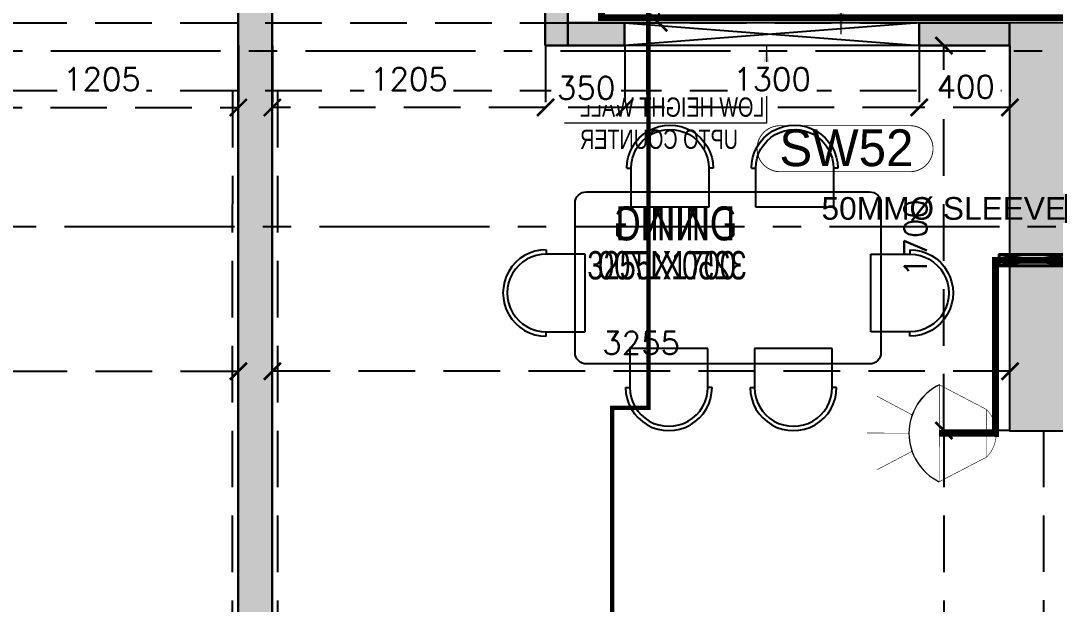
# Model space of a CAD drawing. Header units: millimetres. Extents: x 1135099 to 1230264, y -5736945 to -5695799.
# Drawn here: x 1205236 to 1209802, y -5724241 to -5721665 of the extents above; entities that cross this region are included whole.
import ezdxf

# ---------------------------------------------------------------- set-up
doc = ezdxf.new("R2010")
doc.units = ezdxf.units.MM
doc.header["$LTSCALE"] = 1000
doc.header["$MEASUREMENT"] = 0
for name, pattern in [('2BHK-A - FRONT$1$AUDIT_D_120904163729-0', [0]), ('2BHK-A - FRONT$1$HIDDEN', [0.375, 0.25, -0.125]), ('AUDIT_D_120904163729-0', [0]), ('T8(T9 IS SIMILAR) - DIMENSION & TEXTING$0$( Hidden )', [0.375, 0.25, -0.125]), ('T8(T9 IS SIMILAR) - DIMENSION & TEXTING$0$3BHK-D$0$HIDDEN', [0.375, 0.25, -0.125]), ('T8(T9 IS SIMILAR) - DIMENSION & TEXTING$0$HIDDEN', [0.375, 0.25, -0.125]), ('T8(T9 IS SIMILAR) - DIMENSION & TEXTING$1$AUDIT_D_120904163729-0', [0]), ('T8(T9 IS SIMILAR)$0$$0$HIDDEN', [0.375, 0.25, -0.125]), ('T8_REFUGE COLUMNS$0$CENTER2', [1.125, 0.75, -0.125, 0.125, -0.125])]:
    doc.linetypes.add(name, pattern=pattern)
doc.layers.get('0').update_dxf_attribs({"linetype": 'AUDIT_D_120904163729-0'})
for name, color, linetype in [('2BHK-A - FRONT$0$a-furniture', 8, 'Continuous'), ('2BHK-A - FRONT$0$A-LINTEL', 5, '2BHK-A - FRONT$1$HIDDEN'), ('2BHK-A - FRONT$1$A-HATCH -160', 251, '2BHK-A - FRONT$1$AUDIT_D_120904163729-0'), ('T8(T9 IS SIMILAR) - DIMENSION & TEXTING$0$A-DIMENSIONS', 2, 'T8(T9 IS SIMILAR) - DIMENSION & TEXTING$0$HIDDEN'), ('T8(T9 IS SIMILAR) - DIMENSION & TEXTING$0$A-FIRE FIGHTING', 7, 'T8(T9 IS SIMILAR) - DIMENSION & TEXTING$1$AUDIT_D_120904163729-0'), ('T8(T9 IS SIMILAR)$0$S-BEAM', 20, 'T8(T9 IS SIMILAR)$0$$0$HIDDEN'), ('T8_REFUGE COLUMNS$0$A-CENTERLINE', 193, 'T8_REFUGE COLUMNS$0$CENTER2'), ('T8_REFUGE COLUMNS$1$A-RCC COLS', 3, 'Continuous'), ('T8_TYPICAL COLUMNS$0$A-RCC COLS', 3, 'Continuous')]:
    doc.layers.add(name, color=color, linetype=linetype)
for name, color, linetype, lineweight in [('2BHK-A - FRONT$0$a-Text', 4, 'Continuous', 0), ('2BHK-A - FRONT$0$a-TEXT -R SIZE', 4, 'Continuous', 0), ('2BHK-A - FRONT$0$R0-18-10-2014-T1-1st Podium Floor Plan$0$Text', 2, 'Continuous', 0), ('2BHK-A - FRONT$1$A-WALL- 160', 6, 'Continuous', 30), ('T8(T9 IS SIMILAR) - DIMENSION & TEXTING$0$U-IPD-WS-FIRE', 1, 'Continuous', 40), ('T8(T9 IS SIMILAR) - DIMENSION & TEXTING$0$U-IPD-WS-SP', 1, 'Continuous', 5), ('T8(T9 IS SIMILAR) - DIMENSION & TEXTING$0$U-IPD-WS-TEXT', 7, 'Continuous', 0), ('T8(T9 IS SIMILAR) - DIMENSION & TEXTING$1$a-Text', 4, 'Continuous', 0), ('T8(T9 IS SIMILAR) - DIMENSION & TEXTING$1$a-TEXT -R SIZE', 4, 'Continuous', 0), ('T8(T9 IS SIMILAR) - DIMENSION & TEXTING$1$R0-18-10-2014-T1-1st Podium Floor Plan$0$Text', 2, 'Continuous', 0), ('T8(T9 IS SIMILAR)$0$D&W', 8, 'Continuous', 25), ('T8_REFUGE COLUMNS$0$A-COLUMN NO size reduce', 81, 'Continuous', 25)]:
    doc.layers.add(name, color=color, linetype=linetype, lineweight=lineweight)
doc.layers.add('A-RERA CARPET AREA', color=30, linetype='Continuous', plot=False)
doc.layers.add('T8(T9 IS SIMILAR) - DIMENSION & TEXTING$0$U-IPD-SP-SLEV-50', color=7, linetype='T8(T9 IS SIMILAR) - DIMENSION & TEXTING$0$3BHK-D$0$HIDDEN', lineweight=40, true_color=0x2f0dd9)
doc.layers.add('T8_REFUGE COLUMNS$1$COL-HATCH', color=7, linetype='Continuous', lineweight=25, true_color=0xa3a3a3)
doc.styles.add('2BHK-A - FRONT$0$ARIAL ARROW', font='swisscl.ttf')
doc.styles.add('2BHK-A - FRONT$0$Tahoma', font='tahoma.ttf')
doc.styles.add('T8(T9 IS SIMILAR) - DIMENSION & TEXTING$0$arial', font='sanss___.ttf')
doc.styles.add('T8(T9 IS SIMILAR) - DIMENSION & TEXTING$0$Romans 1', font='romans.shx', dxfattribs={"height": 100})
doc.styles.add('T8(T9 IS SIMILAR) - DIMENSION & TEXTING$1$ARIAL ARROW', font='swisscl.ttf')
doc.styles.add('T8(T9 IS SIMILAR) - DIMENSION & TEXTING$1$Tahoma', font='tahoma.ttf')
doc.styles.add('T8_REFUGE COLUMNS$0$STANDARD', font='GOTHIC.TTF')
doc.dimstyles.new('2BHK-A - FRONT$0$SAMATA STD', dxfattribs={"dimtxt": 100, "dimasz": 50, "dimexe": 50, "dimexo": 50, "dimgap": 10, "dimtad": 0, "dimdec": 0, "dimrnd": 5, "dimzin": 0, "dimdsep": 46, "dimtxsty": '2BHK-A - FRONT$0$Tahoma', "dimblk": '2BHK-A - FRONT$0$_Origin2', "dimcen": -50, "dimdle": 50, "dimclrd": 7, "dimclre": 7, "dimclrt": 7, "dimadec": 0, "dimazin": 0, "dimtfac": 1, "dimtdec": 0, "dimtmove": 1, "dimatfit": 3, "dimfxl": 150, "dimtfill": 1, "dimtolj": 1, "dimtzin": 0, "dimlwd": -1, "dimlwe": -1, "dimarcsym": 0})
doc.dimstyles.new('T8(T9 IS SIMILAR) - DIMENSION & TEXTING$0$ALPINE S', dxfattribs={"dimscale": 0, "dimtxt": 100, "dimasz": 75, "dimexe": 0, "dimexo": 0, "dimgap": 75, "dimtad": 1, "dimdec": 0, "dimzin": 0, "dimdsep": 46, "dimtxsty": 'T8(T9 IS SIMILAR) - DIMENSION & TEXTING$0$Romans 1', "dimblk": 'T8(T9 IS SIMILAR) - DIMENSION & TEXTING$0$_ArchTick', "dimcen": 0.09, "dimclrd": 256, "dimclre": 256, "dimclrt": 7, "dimadec": 0, "dimazin": 0, "dimtfac": 1, "dimtdec": 0, "dimtofl": 0, "dimtmove": 1, "dimatfit": 0, "dimldrblk": 'T8(T9 IS SIMILAR) - DIMENSION & TEXTING$0$_Open90', "dimfxl": 1, "dimtolj": 1, "dimtzin": 0, "dimarcsym": 0})
doc.dimstyles.new('T8(T9 IS SIMILAR) - DIMENSION & TEXTING$1$SAMATA STD', dxfattribs={"dimtxt": 100, "dimasz": 50, "dimexe": 50, "dimexo": 50, "dimgap": 10, "dimtad": 0, "dimdec": 0, "dimrnd": 5, "dimzin": 0, "dimdsep": 46, "dimtxsty": 'T8(T9 IS SIMILAR) - DIMENSION & TEXTING$1$Tahoma', "dimblk": 'T8(T9 IS SIMILAR) - DIMENSION & TEXTING$1$_Origin2', "dimcen": -50, "dimdle": 50, "dimclrd": 7, "dimclre": 7, "dimclrt": 7, "dimadec": 0, "dimazin": 0, "dimtfac": 1, "dimtdec": 0, "dimtmove": 1, "dimatfit": 3, "dimfxl": 150, "dimtfill": 1, "dimtolj": 1, "dimtzin": 0, "dimlwd": -1, "dimlwe": -1, "dimarcsym": 0})

# ---------------------------------------------------------------- blocks, each defined once
blk = doc.blocks.new('T8(T9 IS SIMILAR) - DIMENSION & TEXTING$0$_ArchTick')
at = {"color": 0, "linetype": 'ByBlock', "const_width": 0.15}
blk.add_lwpolyline([(-0.5, -0.5), (0.5, 0.5)], dxfattribs=at)
blk = doc.blocks.new('*D587')
at = {"layer": 'T8(T9 IS SIMILAR) - DIMENSION & TEXTING$0$A-DIMENSIONS', "linetype": 'T8(T9 IS SIMILAR) - DIMENSION & TEXTING$0$HIDDEN', "lineweight": -2, "transparency": 16777216}
for p, q in [((1202942.3, -5723474.4), (1202942.3, -5723212.2)), ((1206197.3, -5723474.4), (1206197.3, -5723212.2))]:
    blk.add_line(p, q, dxfattribs=at)
at = {"layer": 'T8(T9 IS SIMILAR) - DIMENSION & TEXTING$0$A-DIMENSIONS', "lineweight": -2, "transparency": 16777216}
blk.add_line((1202942.3, -5723212.2), (1206197.3, -5723212.2), dxfattribs=at)
at = {"layer": 'T8(T9 IS SIMILAR) - DIMENSION & TEXTING$0$A-DIMENSIONS', "linetype": 'ByBlock', "lineweight": -2, "transparency": 16777216, "xscale": 75, "yscale": 75, "zscale": 75, "rotation": 180}
blk.add_blockref('T8(T9 IS SIMILAR) - DIMENSION & TEXTING$0$_ArchTick', (1202942.3, -5723212.2), dxfattribs=at)
at = {"layer": 'T8(T9 IS SIMILAR) - DIMENSION & TEXTING$0$A-DIMENSIONS', "linetype": 'ByBlock', "lineweight": -2, "transparency": 16777216, "xscale": 75, "yscale": 75, "zscale": 75}
blk.add_blockref('T8(T9 IS SIMILAR) - DIMENSION & TEXTING$0$_ArchTick', (1206197.3, -5723212.2), dxfattribs=at)
at = {"layer": 'T8(T9 IS SIMILAR) - DIMENSION & TEXTING$0$A-DIMENSIONS', "color": 7, "linetype": 'ByBlock', "transparency": 16777216, "insert": (1204569.8, -5723087.2), "char_height": 100, "attachment_point": 5, "style": 'T8(T9 IS SIMILAR) - DIMENSION & TEXTING$0$Romans 1'}
blk.add_mtext('\\A1;3255', dxfattribs=at)
blk = doc.blocks.new('T8(T9 IS SIMILAR) - DIMENSION & TEXTING$0$_Open90')
at = {"color": 0, "linetype": 'ByBlock', "lineweight": -2}
for p, q in [((0, 0), (-1, 0)), ((-0.5, 0.5), (0, 0)), ((0, 0), (-0.5, -0.5))]:
    blk.add_line(p, q, dxfattribs=at)
blk = doc.blocks.new('*D590')
at = {"layer": 'T8(T9 IS SIMILAR) - DIMENSION & TEXTING$0$A-DIMENSIONS', "linetype": 'T8(T9 IS SIMILAR) - DIMENSION & TEXTING$0$HIDDEN', "lineweight": -2, "transparency": 16777216}
for p, q in [((1207944.3, -5721024.3), (1208052, -5721024.3)), ((1207944.3, -5721674), (1208052, -5721674))]:
    blk.add_line(p, q, dxfattribs=at)
at = {"layer": 'T8(T9 IS SIMILAR) - DIMENSION & TEXTING$0$A-DIMENSIONS', "lineweight": -2, "transparency": 16777216}
blk.add_line((1208052, -5721024.3), (1208052, -5721674), dxfattribs=at)
at = {"layer": 'T8(T9 IS SIMILAR) - DIMENSION & TEXTING$0$A-DIMENSIONS', "linetype": 'ByBlock', "lineweight": -2, "transparency": 16777216, "xscale": 75, "yscale": 75, "zscale": 75}
for p, rotation in [((1208052, -5721024.3), 90), ((1208052, -5721674), 270)]:
    blk.add_blockref('T8(T9 IS SIMILAR) - DIMENSION & TEXTING$0$_ArchTick', p, dxfattribs=dict(at, rotation=rotation))
at = {"layer": 'T8(T9 IS SIMILAR) - DIMENSION & TEXTING$0$A-DIMENSIONS', "color": 7, "linetype": 'ByBlock', "transparency": 16777216, "insert": (1207927, -5721349.2), "char_height": 100, "attachment_point": 5, "rotation": 90, "style": 'T8(T9 IS SIMILAR) - DIMENSION & TEXTING$0$Romans 1'}
blk.add_mtext('\\A1;650', dxfattribs=at)
blk = doc.blocks.new('*D551')
at = {"layer": 'T8(T9 IS SIMILAR) - DIMENSION & TEXTING$0$A-DIMENSIONS', "linetype": 'T8(T9 IS SIMILAR) - DIMENSION & TEXTING$0$HIDDEN', "lineweight": -2, "transparency": 16777216}
for p, q in [((1209602.3, -5723474.4), (1209310.8, -5723474.4)), ((1209504.8, -5727449.6), (1209310.8, -5727449.6))]:
    blk.add_line(p, q, dxfattribs=at)
at = {"layer": 'T8(T9 IS SIMILAR) - DIMENSION & TEXTING$0$A-DIMENSIONS', "lineweight": -2, "transparency": 16777216}
blk.add_line((1209310.8, -5723474.4), (1209310.8, -5727449.6), dxfattribs=at)
at = {"layer": 'T8(T9 IS SIMILAR) - DIMENSION & TEXTING$0$A-DIMENSIONS', "linetype": 'ByBlock', "lineweight": -2, "transparency": 16777216, "xscale": 75, "yscale": 75, "zscale": 75}
for p, rotation in [((1209310.8, -5723474.4), 90), ((1209310.8, -5727449.6), 270)]:
    blk.add_blockref('T8(T9 IS SIMILAR) - DIMENSION & TEXTING$0$_ArchTick', p, dxfattribs=dict(at, rotation=rotation))
at = {"layer": 'T8(T9 IS SIMILAR) - DIMENSION & TEXTING$0$A-DIMENSIONS', "color": 7, "linetype": 'ByBlock', "transparency": 16777216, "insert": (1209185.8, -5725462), "char_height": 100, "attachment_point": 5, "rotation": 90, "style": 'T8(T9 IS SIMILAR) - DIMENSION & TEXTING$0$Romans 1'}
blk.add_mtext('\\A1;3975', dxfattribs=at)
blk = doc.blocks.new('*D552')
at = {"layer": 'T8(T9 IS SIMILAR) - DIMENSION & TEXTING$0$A-DIMENSIONS', "linetype": 'T8(T9 IS SIMILAR) - DIMENSION & TEXTING$0$HIDDEN', "lineweight": -2, "transparency": 16777216}
for p, q in [((1209456.5, -5721774), (1209310.8, -5721774)), ((1209456.5, -5723474.4), (1209310.8, -5723474.4))]:
    blk.add_line(p, q, dxfattribs=at)
at = {"layer": 'T8(T9 IS SIMILAR) - DIMENSION & TEXTING$0$A-DIMENSIONS', "lineweight": -2, "transparency": 16777216}
blk.add_line((1209310.8, -5723474.4), (1209310.8, -5721774), dxfattribs=at)
at = {"layer": 'T8(T9 IS SIMILAR) - DIMENSION & TEXTING$0$A-DIMENSIONS', "linetype": 'ByBlock', "lineweight": -2, "transparency": 16777216, "xscale": 75, "yscale": 75, "zscale": 75}
for p, rotation in [((1209310.8, -5721774), 90), ((1209310.8, -5723474.4), 270)]:
    blk.add_blockref('T8(T9 IS SIMILAR) - DIMENSION & TEXTING$0$_ArchTick', p, dxfattribs=dict(at, rotation=rotation))
at = {"layer": 'T8(T9 IS SIMILAR) - DIMENSION & TEXTING$0$A-DIMENSIONS', "color": 7, "linetype": 'ByBlock', "transparency": 16777216, "insert": (1209185.8, -5722624.2), "char_height": 100, "attachment_point": 5, "rotation": 90, "style": 'T8(T9 IS SIMILAR) - DIMENSION & TEXTING$0$Romans 1'}
blk.add_mtext('\\A1;1700', dxfattribs=at)
blk = doc.blocks.new('*D553')
at = {"layer": 'T8(T9 IS SIMILAR) - DIMENSION & TEXTING$0$A-DIMENSIONS', "linetype": 'T8(T9 IS SIMILAR) - DIMENSION & TEXTING$0$HIDDEN', "lineweight": -2, "transparency": 16777216}
for p, q in [((1206347.3, -5723474.4), (1206347.3, -5723212.2)), ((1209602.3, -5723474.4), (1209602.3, -5723212.2))]:
    blk.add_line(p, q, dxfattribs=at)
at = {"layer": 'T8(T9 IS SIMILAR) - DIMENSION & TEXTING$0$A-DIMENSIONS', "lineweight": -2, "transparency": 16777216}
blk.add_line((1209602.3, -5723212.2), (1206347.3, -5723212.2), dxfattribs=at)
at = {"layer": 'T8(T9 IS SIMILAR) - DIMENSION & TEXTING$0$A-DIMENSIONS', "linetype": 'ByBlock', "lineweight": -2, "transparency": 16777216, "xscale": 75, "yscale": 75, "zscale": 75, "rotation": 180}
blk.add_blockref('T8(T9 IS SIMILAR) - DIMENSION & TEXTING$0$_ArchTick', (1206347.3, -5723212.2), dxfattribs=at)
at = {"layer": 'T8(T9 IS SIMILAR) - DIMENSION & TEXTING$0$A-DIMENSIONS', "linetype": 'ByBlock', "lineweight": -2, "transparency": 16777216, "xscale": 75, "yscale": 75, "zscale": 75}
blk.add_blockref('T8(T9 IS SIMILAR) - DIMENSION & TEXTING$0$_ArchTick', (1209602.3, -5723212.2), dxfattribs=at)
at = {"layer": 'T8(T9 IS SIMILAR) - DIMENSION & TEXTING$0$A-DIMENSIONS', "color": 7, "linetype": 'ByBlock', "transparency": 16777216, "insert": (1207974.8, -5723087.2), "char_height": 100, "attachment_point": 5, "style": 'T8(T9 IS SIMILAR) - DIMENSION & TEXTING$0$Romans 1'}
blk.add_mtext('\\A1;3255', dxfattribs=at)
blk = doc.blocks.new('T8(T9 IS SIMILAR) - DIMENSION & TEXTING$0$SIDE SPRINKLER')
at = {"layer": 'T8(T9 IS SIMILAR) - DIMENSION & TEXTING$0$U-IPD-WS-SP', "const_width": 3, "elevation": 0}
for points in [[(-6847.2, -87791.6), (-7102.7, -87925.5)], [(-6700.4, -87955.9), (-6510.2, -87854.9)], [(-6683.5, -88053.8), (-6456.1, -88053.8)], [(-6700.2, -88152.7), (-6509.9, -88253.3)], [(-6847.2, -88315.9), (-7102.7, -88183.1)]]:
    blk.add_lwpolyline(points, dxfattribs=at)
for points in [[(-6847.2, -87791.6, 0.000405), (-6846.7, -88316.2, 0.623274), (-6846.7, -87792.3, 0.617961)], [(-7102.7, -87925.2, 0.001274), (-7102.7, -88183.1, -0.409371), (-7102.7, -87925.2, -0.617961)]]:
    blk.add_lwpolyline(points, format="xyb", dxfattribs=at)
at = {"layer": 'T8(T9 IS SIMILAR) - DIMENSION & TEXTING$0$U-IPD-WS-SP'}
for centre, start, end in [((-6975.2, -88053.8), 296.0387, 63.9613), ((-6975.2, -88053.8), 0, 63.9613), ((-6975.2, -88054.2), 296.1316, 0.0929)]:
    blk.add_arc(centre, 291.8, start, end, dxfattribs=at)
blk = doc.blocks.new('T8(T9 IS SIMILAR) - DIMENSION & TEXTING$0$A$C7A147FD6')
at = {"layer": 'T8(T9 IS SIMILAR) - DIMENSION & TEXTING$0$U-IPD-SP-SLEV-50', "linetype": 'ByBlock', "elevation": -0.6}
blk.add_lwpolyline([(2402.2, -7322.9), (2102.2, -7322.9), (2102.2, -7372.9), (2402.2, -7372.9), (2402.2, -7322.9), (2102.2, -7372.9), (2402.2, -7372.9), (2102.2, -7322.9)], dxfattribs=at)
at = {"layer": 'T8(T9 IS SIMILAR) - DIMENSION & TEXTING$0$U-IPD-WS-FIRE', "color": 223, "linetype": 'T8(T9 IS SIMILAR) - DIMENSION & TEXTING$0$( Hidden )', "ltscale": 2, "true_color": 0xbd59b9, "const_width": 30, "elevation": -0.6}
for points in [[(-2270, -3502.5), (-90.5, -3502.5), (-90.4, -5317.1), (347.4, -5317), (347.5, -6277.1), (3874.3, -6276.8), (3870.6, -9339), (5673.5, -9338.8), (5673.6, -11094.1), (5502.9, -11095.8)], [(3873.7, -6644.8), (2455.9, -6644.8), (2455.9, -7348.4), (2086, -7348.4), (2086, -8112.8), (1837.2, -8112.1)]]:
    blk.add_lwpolyline(points, dxfattribs=at)
at = {"layer": 'T8(T9 IS SIMILAR) - DIMENSION & TEXTING$0$U-IPD-WS-FIRE', "xscale": 0.8162240268536687, "yscale": 0.8162240268536687, "zscale": 0.8162240268536687, "rotation": 179.7971398992313}
blk.add_blockref('T8(T9 IS SIMILAR) - DIMENSION & TEXTING$0$SIDE SPRINKLER', (-4005.2, -79963.6, -0.6), dxfattribs=at)
at = {"layer": 'T8(T9 IS SIMILAR) - DIMENSION & TEXTING$0$U-IPD-WS-TEXT', "insert": (2397.4, -7069.4, -1), "char_height": 100, "attachment_point": 3, "rotation": 0.0001, "style": 'T8(T9 IS SIMILAR) - DIMENSION & TEXTING$0$arial'}
blk.add_mtext_dynamic_manual_height_columns('50MM%%C SLEEVE', width=1876.047, gutter_width=0.75, heights=[0], dxfattribs=at)
blk = doc.blocks.new('*D353')
at = {"layer": 'T8(T9 IS SIMILAR) - DIMENSION & TEXTING$0$A-DIMENSIONS', "linetype": 'T8(T9 IS SIMILAR) - DIMENSION & TEXTING$0$HIDDEN', "lineweight": -2, "transparency": 16777216}
for p, q in [((1204992.3, -5721774.9), (1204992.3, -5722047.6)), ((1206197.3, -5721774.9), (1206197.3, -5722047.6))]:
    blk.add_line(p, q, dxfattribs=at)
at = {"layer": 'T8(T9 IS SIMILAR) - DIMENSION & TEXTING$0$A-DIMENSIONS', "lineweight": -2, "transparency": 16777216}
blk.add_line((1204992.3, -5722047.6), (1206197.3, -5722047.6), dxfattribs=at)
at = {"layer": 'T8(T9 IS SIMILAR) - DIMENSION & TEXTING$0$A-DIMENSIONS', "linetype": 'ByBlock', "lineweight": -2, "transparency": 16777216, "xscale": 75, "yscale": 75, "zscale": 75, "rotation": 180}
blk.add_blockref('T8(T9 IS SIMILAR) - DIMENSION & TEXTING$0$_ArchTick', (1204992.3, -5722047.6), dxfattribs=at)
at = {"layer": 'T8(T9 IS SIMILAR) - DIMENSION & TEXTING$0$A-DIMENSIONS', "linetype": 'ByBlock', "lineweight": -2, "transparency": 16777216, "xscale": 75, "yscale": 75, "zscale": 75}
blk.add_blockref('T8(T9 IS SIMILAR) - DIMENSION & TEXTING$0$_ArchTick', (1206197.3, -5722047.6), dxfattribs=at)
at = {"layer": 'T8(T9 IS SIMILAR) - DIMENSION & TEXTING$0$A-DIMENSIONS', "color": 7, "linetype": 'ByBlock', "transparency": 16777216, "insert": (1205594.8, -5721922.6), "char_height": 100, "attachment_point": 5, "style": 'T8(T9 IS SIMILAR) - DIMENSION & TEXTING$0$Romans 1', "bg_fill": 3, "box_fill_scale": 1.25, "bg_fill_color": 256, "bg_fill_true_color": 13158600, "bg_fill_transparency": 0}
blk.add_mtext('\\A1;1205', dxfattribs=at)
blk = doc.blocks.new('*D354')
at = {"layer": 'T8(T9 IS SIMILAR) - DIMENSION & TEXTING$0$A-DIMENSIONS', "linetype": 'T8(T9 IS SIMILAR) - DIMENSION & TEXTING$0$HIDDEN', "lineweight": -2, "transparency": 16777216}
for p, q in [((1209202.3, -5721774.9), (1209202.3, -5722047.6)), ((1209602.3, -5721774.9), (1209602.3, -5722047.6))]:
    blk.add_line(p, q, dxfattribs=at)
at = {"layer": 'T8(T9 IS SIMILAR) - DIMENSION & TEXTING$0$A-DIMENSIONS', "lineweight": -2, "transparency": 16777216}
blk.add_line((1209602.3, -5722047.6), (1209202.3, -5722047.6), dxfattribs=at)
at = {"layer": 'T8(T9 IS SIMILAR) - DIMENSION & TEXTING$0$A-DIMENSIONS', "color": 7, "linetype": 'ByBlock', "transparency": 16777216, "insert": (1209407.1, -5721956.7), "char_height": 100, "attachment_point": 5, "style": 'T8(T9 IS SIMILAR) - DIMENSION & TEXTING$0$Romans 1', "bg_fill": 3, "box_fill_scale": 1.25, "bg_fill_color": 256, "bg_fill_true_color": 13158600, "bg_fill_transparency": 0}
blk.add_mtext('\\A1;400', dxfattribs=at)
at = {"layer": 'T8(T9 IS SIMILAR) - DIMENSION & TEXTING$0$A-DIMENSIONS', "linetype": 'ByBlock', "lineweight": -2, "transparency": 16777216, "xscale": 75, "yscale": 75, "zscale": 75, "rotation": 180}
blk.add_blockref('T8(T9 IS SIMILAR) - DIMENSION & TEXTING$0$_ArchTick', (1209202.3, -5722047.6), dxfattribs=at)
at = {"layer": 'T8(T9 IS SIMILAR) - DIMENSION & TEXTING$0$A-DIMENSIONS', "linetype": 'ByBlock', "lineweight": -2, "transparency": 16777216, "xscale": 75, "yscale": 75, "zscale": 75}
blk.add_blockref('T8(T9 IS SIMILAR) - DIMENSION & TEXTING$0$_ArchTick', (1209602.3, -5722047.6), dxfattribs=at)
blk = doc.blocks.new('*D355')
at = {"layer": 'T8(T9 IS SIMILAR) - DIMENSION & TEXTING$0$A-DIMENSIONS', "linetype": 'T8(T9 IS SIMILAR) - DIMENSION & TEXTING$0$HIDDEN', "lineweight": -2, "transparency": 16777216}
for p, q in [((1207902.3, -5721774.9), (1207902.3, -5722047.6)), ((1209202.2, -5721774.9), (1209202.2, -5722047.6))]:
    blk.add_line(p, q, dxfattribs=at)
at = {"layer": 'T8(T9 IS SIMILAR) - DIMENSION & TEXTING$0$A-DIMENSIONS', "lineweight": -2, "transparency": 16777216}
blk.add_line((1209202.2, -5722047.6), (1207902.3, -5722047.6), dxfattribs=at)
at = {"layer": 'T8(T9 IS SIMILAR) - DIMENSION & TEXTING$0$A-DIMENSIONS', "linetype": 'ByBlock', "lineweight": -2, "transparency": 16777216, "xscale": 75, "yscale": 75, "zscale": 75, "rotation": 180}
blk.add_blockref('T8(T9 IS SIMILAR) - DIMENSION & TEXTING$0$_ArchTick', (1207902.3, -5722047.6), dxfattribs=at)
at = {"layer": 'T8(T9 IS SIMILAR) - DIMENSION & TEXTING$0$A-DIMENSIONS', "linetype": 'ByBlock', "lineweight": -2, "transparency": 16777216, "xscale": 75, "yscale": 75, "zscale": 75}
blk.add_blockref('T8(T9 IS SIMILAR) - DIMENSION & TEXTING$0$_ArchTick', (1209202.2, -5722047.6), dxfattribs=at)
at = {"layer": 'T8(T9 IS SIMILAR) - DIMENSION & TEXTING$0$A-DIMENSIONS', "color": 7, "linetype": 'ByBlock', "transparency": 16777216, "insert": (1208552.3, -5721922.6), "char_height": 100, "attachment_point": 5, "style": 'T8(T9 IS SIMILAR) - DIMENSION & TEXTING$0$Romans 1', "bg_fill": 3, "box_fill_scale": 1.25, "bg_fill_color": 256, "bg_fill_true_color": 13158600, "bg_fill_transparency": 0}
blk.add_mtext('\\A1;1300', dxfattribs=at)
blk = doc.blocks.new('*D356')
at = {"layer": 'T8(T9 IS SIMILAR) - DIMENSION & TEXTING$0$A-DIMENSIONS', "linetype": 'T8(T9 IS SIMILAR) - DIMENSION & TEXTING$0$HIDDEN', "lineweight": -2, "transparency": 16777216}
for p, q in [((1207552.3, -5721774.9), (1207552.3, -5722047.6)), ((1207902.3, -5721774.9), (1207902.3, -5722047.6))]:
    blk.add_line(p, q, dxfattribs=at)
at = {"layer": 'T8(T9 IS SIMILAR) - DIMENSION & TEXTING$0$A-DIMENSIONS', "lineweight": -2, "transparency": 16777216}
blk.add_line((1207902.3, -5722047.6), (1207552.3, -5722047.6), dxfattribs=at)
at = {"layer": 'T8(T9 IS SIMILAR) - DIMENSION & TEXTING$0$A-DIMENSIONS', "color": 7, "linetype": 'ByBlock', "transparency": 16777216, "insert": (1207732, -5721961.6), "char_height": 100, "attachment_point": 5, "style": 'T8(T9 IS SIMILAR) - DIMENSION & TEXTING$0$Romans 1', "bg_fill": 3, "box_fill_scale": 1.25, "bg_fill_color": 256, "bg_fill_true_color": 13158600, "bg_fill_transparency": 0}
blk.add_mtext('\\A1;350', dxfattribs=at)
at = {"layer": 'T8(T9 IS SIMILAR) - DIMENSION & TEXTING$0$A-DIMENSIONS', "linetype": 'ByBlock', "lineweight": -2, "transparency": 16777216, "xscale": 75, "yscale": 75, "zscale": 75, "rotation": 180}
blk.add_blockref('T8(T9 IS SIMILAR) - DIMENSION & TEXTING$0$_ArchTick', (1207552.3, -5722047.6), dxfattribs=at)
at = {"layer": 'T8(T9 IS SIMILAR) - DIMENSION & TEXTING$0$A-DIMENSIONS', "linetype": 'ByBlock', "lineweight": -2, "transparency": 16777216, "xscale": 75, "yscale": 75, "zscale": 75}
blk.add_blockref('T8(T9 IS SIMILAR) - DIMENSION & TEXTING$0$_ArchTick', (1207902.3, -5722047.6), dxfattribs=at)
blk = doc.blocks.new('*D291')
at = {"layer": 'T8(T9 IS SIMILAR) - DIMENSION & TEXTING$0$A-DIMENSIONS', "linetype": 'T8(T9 IS SIMILAR) - DIMENSION & TEXTING$0$HIDDEN', "lineweight": -2, "transparency": 16777216}
for p, q in [((1206347.3, -5721774.9), (1206347.3, -5722047.6)), ((1207552.3, -5721774.9), (1207552.3, -5722047.6))]:
    blk.add_line(p, q, dxfattribs=at)
at = {"layer": 'T8(T9 IS SIMILAR) - DIMENSION & TEXTING$0$A-DIMENSIONS', "lineweight": -2, "transparency": 16777216}
blk.add_line((1207552.3, -5722047.6), (1206347.3, -5722047.6), dxfattribs=at)
at = {"layer": 'T8(T9 IS SIMILAR) - DIMENSION & TEXTING$0$A-DIMENSIONS', "linetype": 'ByBlock', "lineweight": -2, "transparency": 16777216, "xscale": 75, "yscale": 75, "zscale": 75, "rotation": 180}
blk.add_blockref('T8(T9 IS SIMILAR) - DIMENSION & TEXTING$0$_ArchTick', (1206347.3, -5722047.6), dxfattribs=at)
at = {"layer": 'T8(T9 IS SIMILAR) - DIMENSION & TEXTING$0$A-DIMENSIONS', "linetype": 'ByBlock', "lineweight": -2, "transparency": 16777216, "xscale": 75, "yscale": 75, "zscale": 75}
blk.add_blockref('T8(T9 IS SIMILAR) - DIMENSION & TEXTING$0$_ArchTick', (1207552.3, -5722047.6), dxfattribs=at)
at = {"layer": 'T8(T9 IS SIMILAR) - DIMENSION & TEXTING$0$A-DIMENSIONS', "color": 7, "linetype": 'ByBlock', "transparency": 16777216, "insert": (1206949.8, -5721922.6), "char_height": 100, "attachment_point": 5, "style": 'T8(T9 IS SIMILAR) - DIMENSION & TEXTING$0$Romans 1', "bg_fill": 3, "box_fill_scale": 1.25, "bg_fill_color": 256, "bg_fill_true_color": 13158600, "bg_fill_transparency": 0}
blk.add_mtext('\\A1;1205', dxfattribs=at)
blk = doc.blocks.new('T8(T9 IS SIMILAR) - DIMENSION & TEXTING$1$_Origin2')
at = {"color": 0, "linetype": 'ByBlock', "lineweight": -2}
blk.add_line((-0.5, 0), (-1, 0), dxfattribs=at)
for radius in [0.5, 0.25]:
    blk.add_circle((0, 0), radius, dxfattribs=at)
blk = doc.blocks.new('T8_REFUGE COLUMNS')
at = {"layer": 'T8_REFUGE COLUMNS$1$COL-HATCH', "linetype": 'ByBlock'}
h = blk.add_hatch(color=256, dxfattribs=at)
h.dxf.hatch_style = 1
h.paths.add_polyline_path([(1209602.1, -5723474.9), (1209852.1, -5723474.9), (1209852.1, -5721674.9), (1209602.1, -5721674.9)])
at = {"layer": 'T8_REFUGE COLUMNS$0$A-CENTERLINE'}
for p, q in [((1217370.3, -5721799.9), (1182156.9, -5721799.9)), ((1217431.8, -5722574.9), (1182156.9, -5722574.9))]:
    blk.add_line(p, q, dxfattribs=at)
at = {"layer": 'T8_REFUGE COLUMNS$0$A-COLUMN NO size reduce', "linetype": 'ByBlock', "const_width": 3.9}
blk.add_lwpolyline([(1208589.1, -5722331.5, -1), (1208589.1, -5722128.3), (1209162.6, -5722128.3, -1), (1209162.6, -5722331.5)], format="xyb", close=True, dxfattribs=at)
at = {"layer": 'T8_REFUGE COLUMNS$1$A-RCC COLS', "linetype": 'ByBlock'}
blk.add_lwpolyline([(1209602.1, -5723474.9), (1209852.1, -5723474.9), (1209852.1, -5721674.9), (1209602.1, -5721674.9)], close=True, dxfattribs=at)
at = {"layer": 'T8_REFUGE COLUMNS$0$A-COLUMN NO size reduce', "linetype": 'ByBlock', "insert": (1208586, -5722144.6), "char_height": 162.5, "attachment_point": 1, "style": 'T8_REFUGE COLUMNS$0$STANDARD'}
blk.add_mtext_dynamic_manual_height_columns('SW52', width=444.685, gutter_width=500, heights=[0], dxfattribs=at)
blk = doc.blocks.new('T8_TYPICAL COLUMNS')
at = {"layer": 'T8_TYPICAL COLUMNS$0$A-RCC COLS', "linetype": 'ByBlock'}
blk.add_blockref('T8_REFUGE COLUMNS', (0, 0), dxfattribs=at)
blk = doc.blocks.new('2BHK-A - FRONT$0$_Origin2')
at = {"color": 0, "linetype": 'ByBlock', "lineweight": -2}
blk.add_line((-0.5, 0), (-1, 0), dxfattribs=at)
for radius in [0.5, 0.25]:
    blk.add_circle((0, 0), radius, dxfattribs=at)
blk = doc.blocks.new('2BHK-A - FRONT$0$A$C50024E40')
for p, q in [((0, 0), (0, -225)), ((450, 0), (0, 0)), ((450, -225), (450, 0)), ((-25, -225), (0, -225)), ((475, -225), (450, -225))]:
    blk.add_line(p, q)
for major_axis in [(-176.8, 176.8), (-159.1, 159.1)]:
    blk.add_ellipse((225, -225), major_axis=major_axis, ratio=1, start_param=0.785398, end_param=3.926991)
blk = doc.blocks.new('T8(T9 IS SIMILAR) - DIMENSION & TEXTING')
at = {"layer": 'T8(T9 IS SIMILAR) - DIMENSION & TEXTING$0$A-FIRE FIGHTING', "linetype": 'ByBlock'}
blk.add_blockref('T8(T9 IS SIMILAR) - DIMENSION & TEXTING$0$A$C7A147FD6', (1207452.3, -5715374), dxfattribs=at)
at = {"layer": 'T8(T9 IS SIMILAR) - DIMENSION & TEXTING$1$a-Text', "style": 'T8(T9 IS SIMILAR) - DIMENSION & TEXTING$1$ARIAL ARROW'}
blk.add_text('DINING', height=150, dxfattribs=at).set_placement((1207861.3, -5722634.5))
at = {"layer": 'T8(T9 IS SIMILAR) - DIMENSION & TEXTING$1$a-TEXT -R SIZE', "color": 2, "style": 'T8(T9 IS SIMILAR) - DIMENSION & TEXTING$1$ARIAL ARROW'}
blk.add_text('3255X1700', height=125, dxfattribs=at).set_placement((1207737.1, -5722806.9))
at = {"layer": 'T8(T9 IS SIMILAR) - DIMENSION & TEXTING$0$A-DIMENSIONS', "linetype": 'ByBlock'}
for base, p1, p2, angle, picture, middle in [((1208052, -5721674), (1207944.3, -5721024.3), (1207944.3, -5721674), 90, '*D590', (1207927, -5721349.2)), ((1209310.8, -5721774), (1209456.5, -5723474.4), (1209456.5, -5721774), 90, '*D552', (1209185.8, -5722624.2)), ((1206347.3, -5723212.2), (1209602.3, -5723474.4), (1206347.3, -5723474.4), 180, '*D553', (1207974.8, -5723087.2)), ((1209310.8, -5727449.6), (1209602.3, -5723474.4), (1209504.8, -5727449.6), 90, '*D551', (1209185.8, -5725462))]:
    dim = blk.add_linear_dim(base=base, p1=p1, p2=p2, angle=angle, dimstyle='T8(T9 IS SIMILAR) - DIMENSION & TEXTING$0$ALPINE S', override={"dimscale": 1, "dimfxl": 5, "dimarcsym": 1}, dxfattribs=at)
    dim.commit()
    dim.dimension.update_dxf_attribs({"geometry": picture, "text_midpoint": middle})
dim = blk.add_linear_dim(base=(1206197.3, -5723212.2), p1=(1202942.3, -5723474.4), p2=(1206197.3, -5723474.4), dimstyle='T8(T9 IS SIMILAR) - DIMENSION & TEXTING$0$ALPINE S', override={"dimscale": 1, "dimfxl": 5, "dimarcsym": 1}, dxfattribs=at)
dim.commit()
dim.dimension.update_dxf_attribs({"geometry": '*D587', "text_midpoint": (1204569.8, -5723087.2)})
at = {"layer": 'T8(T9 IS SIMILAR) - DIMENSION & TEXTING$1$R0-18-10-2014-T1-1st Podium Floor Plan$0$Text'}
blk.add_leader([(1208856.9, -5721724.3), (1208856.9, -5721499.1), (1208856.9, -5721431.8)], dimstyle='T8(T9 IS SIMILAR) - DIMENSION & TEXTING$1$SAMATA STD', override={"dimasz": 100, "dimclrd": 2, "dimfxlon": 1, "dimarcsym": 1}, dxfattribs=at)
at = {"layer": 'T8(T9 IS SIMILAR) - DIMENSION & TEXTING$0$A-DIMENSIONS', "linetype": 'ByBlock'}
dim = blk.add_linear_dim(base=(1206197.3, -5722047.6), p1=(1204992.3, -5721774.9), p2=(1206197.3, -5721774.9), dimstyle='T8(T9 IS SIMILAR) - DIMENSION & TEXTING$0$ALPINE S', override={"dimscale": 1, "dimfxl": 5, "dimtfill": 1, "dimarcsym": 1}, dxfattribs=at)
dim.commit()
dim.dimension.update_dxf_attribs({"geometry": '*D353', "text_midpoint": (1205594.8, -5721922.6)})
dim = blk.add_linear_dim(base=(1209202.3, -5722047.6), p1=(1209602.3, -5721774.9), p2=(1209202.3, -5721774.9), angle=180, dimstyle='T8(T9 IS SIMILAR) - DIMENSION & TEXTING$0$ALPINE S', override={"dimscale": 1, "dimfxl": 5, "dimtfill": 1, "dimarcsym": 1}, dxfattribs=at)
dim.commit()
dim.dimension.update_dxf_attribs({"geometry": '*D354', "text_midpoint": (1209407.1, -5722081.7), "dimtype": 128})
dim = blk.add_linear_dim(base=(1207902.3, -5722047.6), p1=(1209202.2, -5721774.9), p2=(1207902.3, -5721774.9), angle=180, dimstyle='T8(T9 IS SIMILAR) - DIMENSION & TEXTING$0$ALPINE S', override={"dimscale": 1, "dimfxl": 5, "dimtfill": 1, "dimarcsym": 1}, dxfattribs=at)
dim.commit()
dim.dimension.update_dxf_attribs({"geometry": '*D355', "text_midpoint": (1208552.3, -5721922.6)})
dim = blk.add_linear_dim(base=(1207552.3, -5722047.6), p1=(1207902.3, -5721774.9), p2=(1207552.3, -5721774.9), angle=180, dimstyle='T8(T9 IS SIMILAR) - DIMENSION & TEXTING$0$ALPINE S', override={"dimscale": 1, "dimfxl": 5, "dimtfill": 1, "dimarcsym": 1}, dxfattribs=at)
dim.commit()
dim.dimension.update_dxf_attribs({"geometry": '*D356', "text_midpoint": (1207732, -5722086.6), "dimtype": 128})
dim = blk.add_linear_dim(base=(1206347.3, -5722047.6), p1=(1207552.3, -5721774.9), p2=(1206347.3, -5721774.9), angle=180, dimstyle='T8(T9 IS SIMILAR) - DIMENSION & TEXTING$0$ALPINE S', override={"dimscale": 1, "dimfxl": 5, "dimtfill": 1, "dimarcsym": 1}, dxfattribs=at)
dim.commit()
dim.dimension.update_dxf_attribs({"geometry": '*D291', "text_midpoint": (1206949.8, -5721922.6)})
blk = doc.blocks.new('2BHK-A - FRONT')
at = {"layer": '2BHK-A - FRONT$1$A-HATCH -160', "linetype": 'ByBlock'}
h = blk.add_hatch(dxfattribs=at)
h.set_pattern_fill('HEX', color=256, scale=150)
h.set_pattern_definition([(0, (0, -0.548), (0, 32.47595264), [18.75, -37.5]), (120, (0, -0.548), (-28.125, -16.23797632), [18.75, -37.5]), (60, (18.75, -0.548), (-28.125, 16.23797632), [18.75, -37.5])])
edge = h.paths.add_edge_path()
edge.add_line((1151704.5, -5719064.6), (1151704.5, -5727449.6))
edge.add_line((1151704.5, -5727449.6), (1151854.5, -5727449.6))
edge.add_line((1151854.5, -5727449.6), (1151854.5, -5719024.6))
edge.add_line((1151854.5, -5719024.6), (1151704.5, -5719024.6))
h = blk.add_hatch(dxfattribs=at)
h.set_pattern_fill('ZIGZAG', color=256, scale=250)
h.set_pattern_definition([(0, (0, 0), (31.25, 31.25), [31.25, -31.25]), (90, (31.25, 0), (-31.25, 31.25), [31.25, -31.25])])
h.paths.add_polyline_path([(1142149.5, -5723474.6), (1143849.6, -5723474.6), (1143849.6, -5723374.6), (1142149.5, -5723374.6)])
h.paths.add_polyline_path([(1144889.5, -5724474.6), (1144889.5, -5724574.6), (1147099.5, -5724574.6), (1147099.5, -5724474.6), (1145949.5, -5724474.2), (1145949.5, -5724374.2), (1145849.5, -5724374.2), (1145849.5, -5724474.6)])
h.paths.add_polyline_path([(1145949.5, -5723374.2), (1146849.2, -5723374.2), (1146849.2, -5723474.2), (1145949.5, -5723474.2)])
h.paths.add_polyline_path([(1147599.2, -5723474.2), (1148199.2, -5723474.2), (1148199.2, -5723374.2), (1147599.2, -5723374.2)])
h.paths.add_polyline_path([(1150399.5, -5721024.5), (1150499.5, -5721024.5), (1150499.5, -5721774.2), (1150399.5, -5721774.2)])
h.paths.add_polyline_path([(1150399.5, -5720124.5), (1150499.5, -5720124.5), (1150499.5, -5719224.6), (1150399.5, -5719224.6)])
h.paths.add_polyline_path([(1145549.4, -5721674.6), (1145649.4, -5721674.6), (1145649.4, -5721174.6), (1145649.4, -5721174.6), (1145649.4, -5721073.7), (1145549.4, -5721073.9)])
h.paths.add_polyline_path([(1148199.5, -5728684.2), (1148934.5, -5728684.2), (1148934.5, -5728584.2), (1148199.5, -5728584.2)])
h.paths.add_polyline_path([(1148449.5, -5721774.6), (1148849.5, -5721774.6), (1148849.5, -5721674.6), (1148449.5, -5721674.6)])
h.paths.add_polyline_path([(1150149.5, -5721674.6), (1150399.5, -5721674.6), (1150399.5, -5721774.6), (1150149.5, -5721774.6)])
h = blk.add_hatch(dxfattribs=at)
h.set_pattern_fill('ANSI32', color=256, scale=150)
h.set_pattern_definition([(45, (0, -0.55), (-39.77475644, 39.77475644), []), (45, (26.517, -0.55), (-39.77475644, 39.77475644), [])])
h.paths.add_polyline_path([(1145269.9, -5728524.2), (1145269.9, -5728684.2), (1144639.8, -5728684.2), (1144639.8, -5726829.5), (1144799.8, -5726829.5), (1144799.8, -5728524.2)])
h.paths.add_polyline_path([(1148934.5, -5727449.8), (1148934.5, -5727609.8), (1147999.5, -5727609.8), (1147999.5, -5727009.5), (1148159.5, -5727009.5), (1148159.5, -5727449.8)])
h.paths.add_polyline_path([(1147999.5, -5728684.2), (1147999.5, -5728524.2), (1147369.9, -5728524.2), (1147369.9, -5728684.2)])
edge = h.paths.add_edge_path()
edge.add_line((1151334.5, -5727449.8), (1151779.5, -5727449.8))
edge.add_line((1151779.5, -5727449.8), (1151779.5, -5727609.8))
edge.add_line((1151704.5, -5727609.8), (1151334.5, -5727609.8))
edge.add_line((1151334.5, -5727609.8), (1151334.5, -5727449.8))
h.paths.add_polyline_path([(1146264.5, -5719573.8), (1146424.5, -5719573.8), (1146424.5, -5719224.6), (1146264.5, -5719224.6)])
h.paths.add_polyline_path([(1145549.4, -5721834.4), (1145788.9, -5721834.4), (1145790, -5721674.6), (1145549.4, -5721674.6)])
h.paths.add_polyline_path([(1145949.5, -5721924.2), (1145949.5, -5722524.6), (1145789.5, -5722524.6), (1145789.5, -5721924.2)])
h.paths.add_polyline_path([(1144599.5, -5721924.6), (1144759.5, -5721924.6), (1144762, -5722524.6), (1144602, -5722524.6)])
h.paths.add_polyline_path([(1144599.5, -5723474.6), (1144599.5, -5723174.6), (1144759.5, -5723174.6), (1144759.5, -5723314.6), (1145789.5, -5723314.6), (1145789.5, -5723174.6), (1145949.5, -5723174.6), (1145949.5, -5723474.2)])
at = {"layer": '2BHK-A - FRONT$0$a-furniture'}
blk.add_lwpolyline([(1150317.3, -5722419.8), (1149067.3, -5722419.8, 0.414214), (1149017.3, -5722469.8), (1149017.3, -5723129.8, 0.414214), (1149067.3, -5723179.8), (1150317.3, -5723179.8, 0.414214), (1150367.3, -5723129.8), (1150367.3, -5722469.8, 0.414214)], format="xyb", close=True, dxfattribs=at)
at = {"layer": '2BHK-A - FRONT$0$A-LINTEL', "linetype": 'ByBlock'}
for p, q in [((1148849.5, -5721674.6), (1150149.5, -5721674.6)), ((1148849.5, -5721774.6), (1150149.5, -5721774.6))]:
    blk.add_line(p, q, dxfattribs=at)
blk.add_lwpolyline([(1148849.5, -5721674.6), (1150149.5, -5721774.6), (1150149.5, -5721674.6), (1148849.5, -5721774.6)], close=True, dxfattribs=at)
at = {"layer": '2BHK-A - FRONT$1$A-WALL- 160', "linetype": 'ByBlock'}
for p, q in [((1151704.5, -5727449.6), (1151704.5, -5719024.6)), ((1151854.5, -5727609.6), (1151854.5, -5719024.6)), ((1150399.5, -5721024.5), (1150399.5, -5721774.6)), ((1150499.5, -5721024.5), (1150499.5, -5721774.2)), ((1150399.5, -5721774.6), (1150499.5, -5721774.6))]:
    blk.add_line(p, q, dxfattribs=at)
for points in [[(1148449.5, -5721774.6), (1148849.5, -5721774.6), (1148849.5, -5721674.6), (1148449.5, -5721674.6)], [(1150149.5, -5721674.6), (1150399.5, -5721674.6), (1150399.5, -5721774.6), (1150149.5, -5721774.6)]]:
    blk.add_lwpolyline(points, close=True, dxfattribs=at)
at = {"layer": '2BHK-A - FRONT$0$a-furniture', "zscale": 1000}
for p, xscale, yscale, rotation in [((1149570.3, -5722487.9), 0.7630874952141011, 0.7630874952141011, 180), ((1150120.3, -5722487.9), 0.7630874952141011, 0.7630874952141011, 180), ((1149061.5, -5722694.7), 0.7630874947594006, 0.7630874947594006, 269.999993307808)]:
    blk.add_blockref('2BHK-A - FRONT$0$A$C50024E40', p, dxfattribs=dict(at, xscale=xscale, yscale=yscale, rotation=rotation))
at = {"layer": '2BHK-A - FRONT$0$a-furniture', "extrusion": (0, 0, -1), "zscale": -1000}
for p, xscale, yscale, rotation in [((-1150323, -5722694.7), 0.7630874947821005, 0.7630874947821005, 269.9999933067367), ((-1149575.5, -5723111.7), 0.7630874952141071, 0.7630874952141071, 6.692588158551018e-06), ((-1150125.5, -5723111.7), 0.7630874952141071, 0.7630874952141071, 6.692588158551018e-06)]:
    blk.add_blockref('2BHK-A - FRONT$0$A$C50024E40', p, dxfattribs=dict(at, xscale=xscale, yscale=yscale, rotation=rotation))
at = {"layer": '2BHK-A - FRONT$0$a-Text', "style": '2BHK-A - FRONT$0$ARIAL ARROW'}
blk.add_text('DINING', height=150, dxfattribs=at).set_placement((1149660.9, -5722634.3))
at = {"layer": '2BHK-A - FRONT$0$a-TEXT -R SIZE', "color": 2, "style": '2BHK-A - FRONT$0$ARIAL ARROW'}
blk.add_text('3250X1700', height=125, dxfattribs=at).set_placement((1149610.3, -5722806.7))
at = {"layer": '2BHK-A - FRONT$0$R0-18-10-2014-T1-1st Podium Floor Plan$0$Text', "insert": (1150345.4, -5722003.5), "char_height": 85, "width": 912.523, "attachment_point": 3, "style": '2BHK-A - FRONT$0$ARIAL ARROW'}
blk.add_mtext('LOW HEIGHT WALL UPTO COUNTER', dxfattribs=at)
at = {"layer": '2BHK-A - FRONT$0$R0-18-10-2014-T1-1st Podium Floor Plan$0$Text'}
blk.add_leader([(1149522.9, -5721774.2, 0), (1149522.9, -5722116.8, 0), (1150413.5, -5722116.8, 0)], dimstyle='2BHK-A - FRONT$0$SAMATA STD', override={"dimscale": 1, "dimasz": 150, "dimclrd": 2, "dimfxlon": 1, "dimarcsym": 1}, dxfattribs=at)
blk = doc.blocks.new('T8(T9 IS SIMILAR)')
at = {"layer": 'T8(T9 IS SIMILAR)$0$S-BEAM'}
for p, q in [((1202941.4, -5721673.8, 0.1), (1209602.3, -5721673.8, 0.1)), ((1202941.4, -5721973.8, 0.1), (1209602.3, -5721973.8, 0.1)), ((1206171.9, -5721974.9, 0), (1206171.8, -5727308.3, 0.1)), ((1206371.9, -5721974.9, 0), (1206371.8, -5727308.3, 0.1)), ((1209751.9, -5723473.6, 0.1), (1209751.9, -5724455, 0.1))]:
    blk.add_line(p, q, dxfattribs=at)
at = {"layer": 'T8(T9 IS SIMILAR)$0$D&W', "linetype": 'ByBlock'}
for name, p in [('T8_TYPICAL COLUMNS', (0, 0)), ('2BHK-A - FRONT', (54492.8, -0.4))]:
    blk.add_blockref(name, p, dxfattribs=at)
at = {"layer": 'T8(T9 IS SIMILAR)$0$D&W', "linetype": 'ByBlock', "xscale": -1}
blk.add_blockref('2BHK-A - FRONT', (2358051.8, -0.4), dxfattribs=at)

msp = doc.modelspace()

# ---------------------------------------------------------------- linework, layer by layer
at = {"layer": 'A-RERA CARPET AREA', "const_width": 20, "elevation": 0.4}
msp.add_lwpolyline([(1207846.9, -5723373.8), (1207846.9, -5724473.8), (1210047.2, -5724473.7), (1210046.7, -5728522.5), (1213246.8, -5728523.1), (1213246.8, -5727424.2), (1216797.4, -5727424.2), (1216797.3, -5723474.1), (1215897.3, -5723474.3), (1215897.2, -5721923.9), (1213446.8, -5721923.9), (1213446.8, -5723474), (1212097.1, -5723474), (1212097.1, -5721923.8), (1211626.9, -5721923.8), (1211626.9, -5721674.5), (1210812.2, -5721674.5), (1210811.9, -5719224.1), (1208006.4, -5719224.5), (1208007, -5723373.8)], close=True, dxfattribs=at)

# ---------------------------------------------------------------- next in the draw order: block references
at = {"linetype": 'ByBlock'}
msp.add_blockref('T8(T9 IS SIMILAR)', (-1.4, 0.2, -0.6), dxfattribs=at)

# ---------------------------------------------------------------- next in the draw order: block references
msp.add_blockref('T8(T9 IS SIMILAR) - DIMENSION & TEXTING', (0, 0), dxfattribs=at)

doc.saveas('drawing.dxf')
